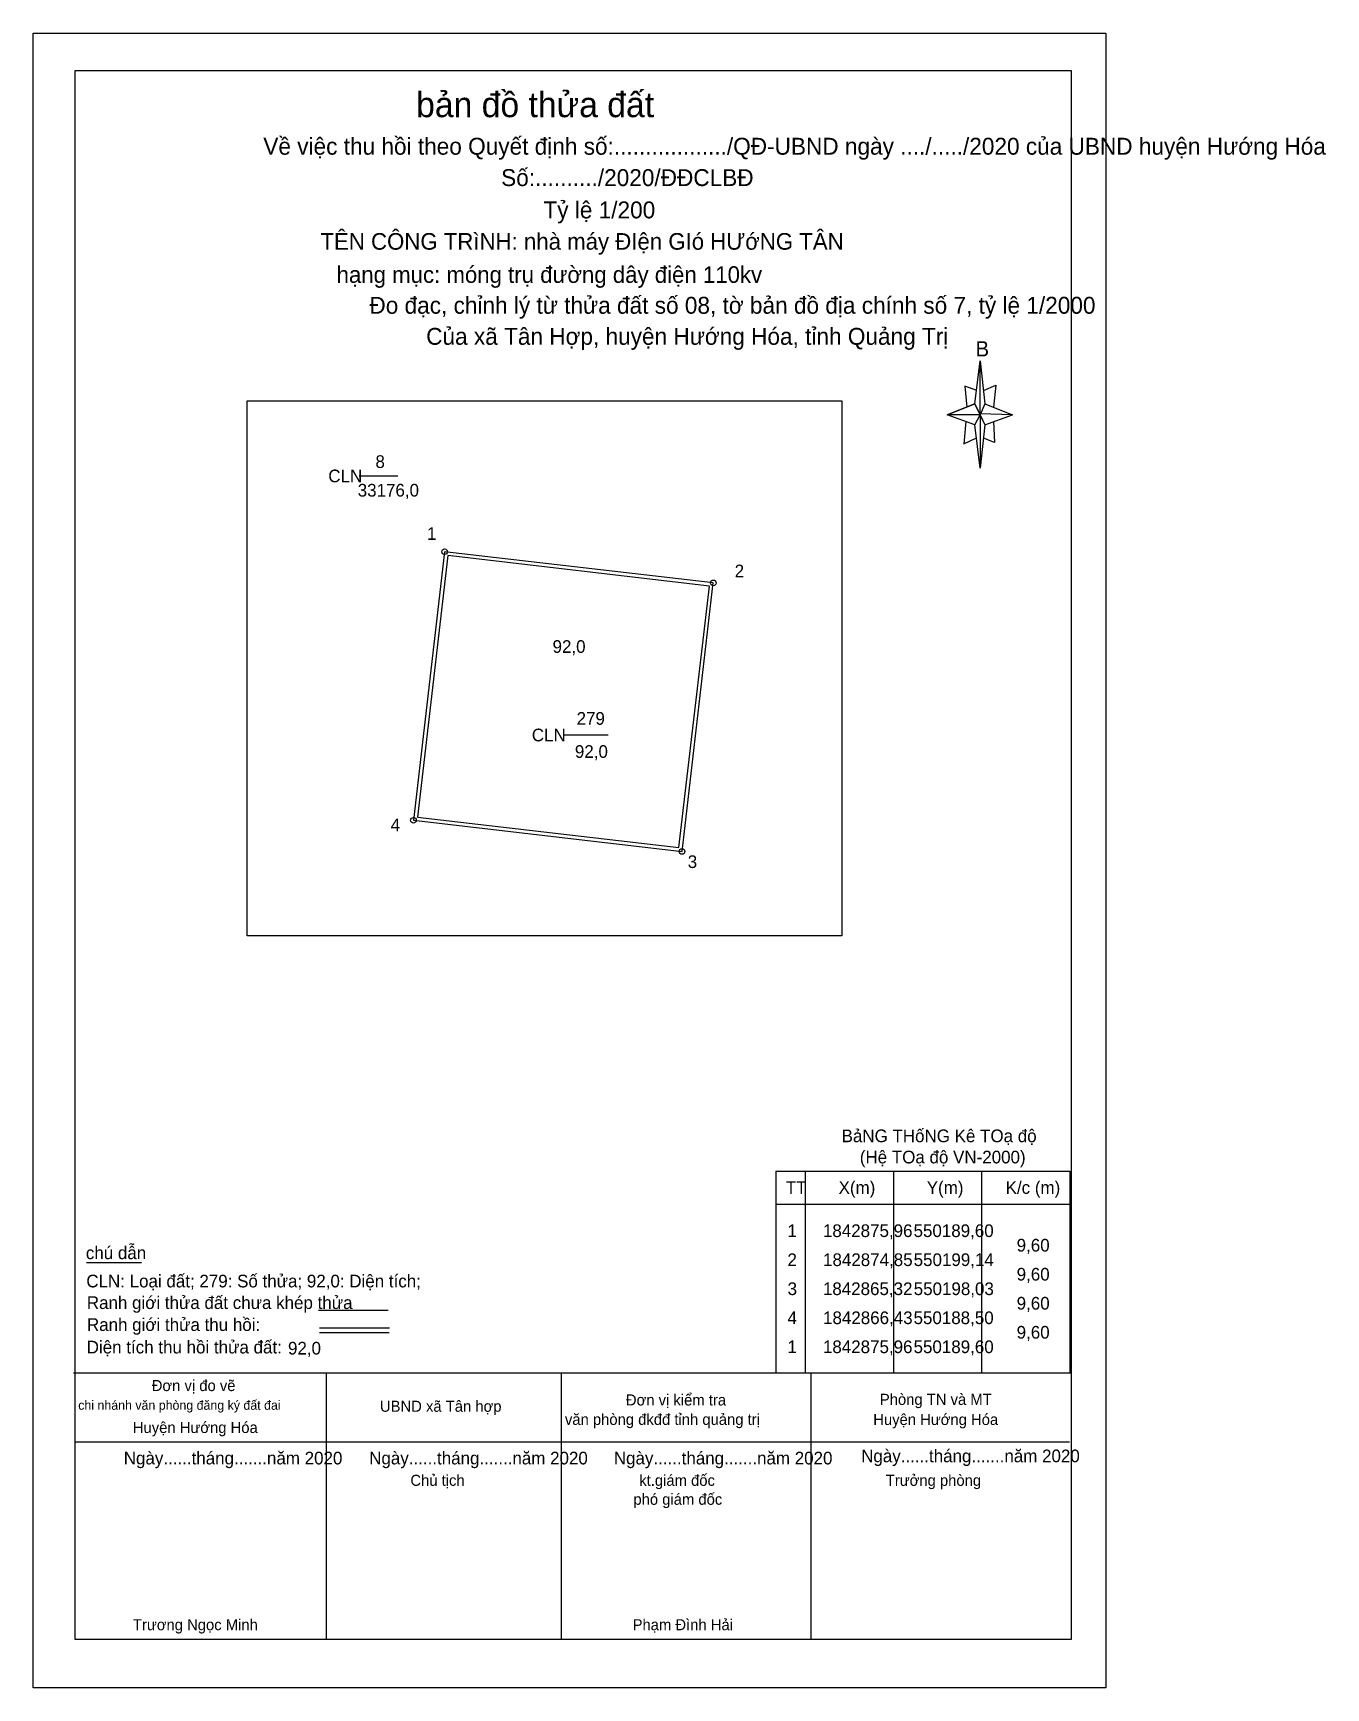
# Model space of a CAD drawing. Extents: x 550175 to 550220.9, y 1842835.6 to 1842894.4.
import ezdxf

# ---------------------------------------------------------------- set-up
doc = ezdxf.new("R2010")
doc.units = 0
for name, color, linetype in [('Default', 7, 'Continuous'), ('Level 2', 7, 'Continuous'), ('Level 43', 7, 'Continuous'), ('Level 45', 7, 'Continuous'), ('Level 59', 7, 'Continuous')]:
    doc.layers.add(name, color=color, linetype=linetype)

msp = doc.modelspace()

# ---------------------------------------------------------------- linework, layer by layer
at = {"layer": 'Default'}
for p, q in [((550176.486, 1842837.336), (550176.486, 1842893.048)), ((550176.486, 1842893.048), (550211.846, 1842893.048)), ((550211.846, 1842893.048), (550211.846, 1842837.336)), ((550208.422, 1842881.209), (550208.618, 1842882.741)), ((550208.5, 1842881.68), (550208.068, 1842881.838)), ((550208.068, 1842881.838), (550208.147, 1842881.091)), ((550208.736, 1842881.68), (550209.168, 1842881.877)), ((550209.168, 1842881.877), (550209.09, 1842881.091)), ((550208.422, 1842881.209), (550207.439, 1842880.816)), ((550207.439, 1842880.816), (550208.422, 1842881.209)), ((550208.422, 1842880.462), (550207.439, 1842880.816)), ((550208.618, 1842880.816), (550207.439, 1842880.816)), ((550208.618, 1842880.816), (550208.422, 1842881.209)), ((550208.422, 1842881.209), (550208.775, 1842880.462)), ((550209.757, 1842880.816), (550208.618, 1842880.855)), ((550208.618, 1842880.855), (550208.618, 1842880.816)), ((550208.618, 1842880.816), (550208.775, 1842880.462)), ((550208.775, 1842881.209), (550209.757, 1842880.816)), ((550208.775, 1842880.462), (550209.757, 1842880.816)), ((550208.775, 1842880.462), (550209.757, 1842880.816)), ((550208.107, 1842880.58), (550208.029, 1842879.795)), ((550208.775, 1842880.462), (550208.618, 1842878.93)), ((550209.09, 1842880.58), (550209.129, 1842879.834)), ((550208.029, 1842879.795), (550208.461, 1842879.991)), ((550209.129, 1842879.834), (550208.736, 1842879.991)), ((550176.894, 1842850.722), (550178.846, 1842850.722)), ((550185.126, 1842849.03), (550187.595, 1842849.03)), ((550185.163, 1842848.405), (550187.648, 1842848.405)), ((550185.163, 1842848.238), (550187.633, 1842848.238)), ((550176.429, 1842846.813), (550185.405, 1842846.813)), ((550185.405, 1842846.813), (550211.846, 1842846.813)), ((550185.405, 1842837.336), (550185.405, 1842846.793)), ((550193.749, 1842837.336), (550193.749, 1842846.77)), ((550202.356, 1842846.813), (550206.993, 1842846.813)), ((550202.614, 1842837.336), (550202.614, 1842846.813)), ((550206.993, 1842846.813), (550211.792, 1842846.813)), ((550176.486, 1842844.353), (550185.405, 1842844.353)), ((550185.405, 1842844.353), (550193.749, 1842844.353)), ((550193.749, 1842844.353), (550202.614, 1842844.353)), ((550202.614, 1842844.353), (550211.789, 1842844.353)), ((550185.405, 1842837.336), (550176.486, 1842837.336)), ((550211.846, 1842837.336), (550202.614, 1842837.336))]:
    msp.add_line(p, q, dxfattribs=at)
for points in [[(550174.994, 1842894.375), (550213.073, 1842894.375), (550213.073, 1842835.621), (550174.994, 1842835.621)], [(550208.618, 1842882.741), (550208.775, 1842881.209), (550208.618, 1842880.816)], [(550208.618, 1842880.816), (550208.618, 1842878.93), (550208.422, 1842880.462)]]:
    msp.add_lwpolyline(points, close=True, dxfattribs=at)
for points in [[(550193.749, 1842837.336), (550185.405, 1842837.336)], [(550202.614, 1842837.336), (550193.749, 1842837.336)]]:
    msp.add_lwpolyline(points, dxfattribs=at)
at = {"layer": 'Level 2'}
for points in [[(550188.496, 1842866.425), (550198.032, 1842865.318), (550199.14, 1842874.854), (550189.604, 1842875.961)], [(550197.922, 1842865.456), (550199.001, 1842874.744), (550189.714, 1842875.823), (550188.635, 1842866.535)]]:
    msp.add_lwpolyline(points, close=True, dxfattribs=at)
at = {"layer": 'Level 43'}
msp.add_lwpolyline([(550182.596, 1842881.317), (550203.703, 1842881.317), (550203.703, 1842862.325), (550182.596, 1842862.325)], close=True, dxfattribs=at)
for centre in [(550189.604, 1842875.961), (550199.14, 1842874.854), (550188.496, 1842866.425), (550198.032, 1842865.318)]:
    msp.add_circle(centre, 0.1, dxfattribs=at)
at = {"layer": 'Level 45'}
for p, q in [((550186.564, 1842878.652), (550187.939, 1842878.652)), ((550193.82, 1842869.454), (550195.412, 1842869.454))]:
    msp.add_line(p, q, dxfattribs=at)
at = {"layer": 'Level 59'}
for p, q in [((550201.357, 1842853.973), (550211.796, 1842853.973)), ((550201.357, 1842853.973), (550201.357, 1842846.813)), ((550202.401, 1842853.973), (550202.401, 1842846.813)), ((550205.533, 1842853.973), (550205.533, 1842846.813)), ((550208.664, 1842853.973), (550208.664, 1842846.813)), ((550211.796, 1842853.973), (550211.796, 1842846.813)), ((550201.357, 1842852.799), (550211.796, 1842852.799)), ((550201.357, 1842846.813), (550211.796, 1842846.813))]:
    msp.add_line(p, q, dxfattribs=at)

# ---------------------------------------------------------------- texts
at = {"layer": 'Default'}
for s, height, p in [('bản đồ thửa đất', 0.89425, (550188.592, 1842891.39)), ('Về việc thu hồi theo Quyết định số:................../QĐ-UBND ngày ..../...../2020 của UBND huyện Hướng Hóa ', 0.6, (550183.167, 1842890.058)), ('Số:........../2020/ĐĐCLBĐ', 0.6, (550191.609, 1842888.944)), ('Tỷ lệ 1/200', 0.6, (550193.111, 1842887.797)), ('TÊN CÔNG TRìNH: nhà máy ĐIện GIó HƯớNG TÂN ', 0.58933, (550185.195, 1842886.685)), ('hạng mục: móng trụ đường dây điện 110kv', 0.58933, (550185.768, 1842885.507)), ('Đo đạc, chỉnh lý từ thửa đất số 08, tờ bản đồ địa chính số 7, tỷ lệ 1/2000', 0.6, (550186.933, 1842884.411)), ('Của xã Tân Hợp, huyện Hướng Hóa, tỉnh Quảng Trị', 0.6, (550188.948, 1842883.308)), ('B', 0.541, (550208.449, 1842882.894)), ('BảNG THốNG Kê TOạ độ ', 0.45, (550203.696, 1842854.996)), ('(Hệ TOạ độ VN-2000)', 0.45, (550204.342, 1842854.244)), ('chú dẫn', 0.45, (550176.867, 1842850.844)), ('CLN: Loại đất; 279: Số thửa; 92,0: Diện tích;', 0.45, (550176.884, 1842849.841)), ('Ranh giới thửa đất chưa khép thửa', 0.45, (550176.902, 1842849.074)), ('Ranh giới thửa thu hồi:', 0.45, (550176.906, 1842848.295)), ('Diện tích thu hồi thửa đất:', 0.45, (550176.898, 1842847.496)), ('Đơn vị đo vẽ', 0.39289, (550179.206, 1842846.16)), ('chi nhánh văn phòng đăng ký đất đai', 0.3287, (550176.596, 1842845.496)), ('UBND xã Tân hợp', 0.39289, (550187.307, 1842845.425)), ('Đơn vị kiểm tra', 0.39289, (550196.038, 1842845.649)), ('Phòng TN và MT', 0.39289, (550205.054, 1842845.669)), ('Huyện Hướng Hóa', 0.39289, (550178.535, 1842844.671)), ('văn phòng đkđđ tỉnh quảng trị', 0.39289, (550193.874, 1842844.959)), ('Huyện Hướng Hóa', 0.39289, (550204.819, 1842844.955)), ('Ngày......tháng.......năm 2020', 0.45, (550178.213, 1842843.556)), ('Ngày......tháng.......năm 2020', 0.45, (550186.926, 1842843.556)), ('Ngày......tháng.......năm 2020', 0.45, (550195.61, 1842843.556)), ('Ngày......tháng.......năm 2020', 0.45, (550204.39, 1842843.633)), ('Chủ tịch', 0.3929, (550188.388, 1842842.795)), ('kt.giám đốc', 0.39289, (550196.512, 1842842.795)), ('Trưởng phòng', 0.39289, (550205.264, 1842842.795)), ('phó giám đốc', 0.39289, (550196.305, 1842842.123)), ('Trương Ngọc Minh', 0.39289, (550178.538, 1842837.668)), ('Phạm Đình Hải', 0.39289, (550196.277, 1842837.668))]:
    msp.add_text(s, height=height, dxfattribs=at).set_placement(p)
at = {"layer": 'Level 43'}
for s, p in [('1', (550188.978, 1842876.383)), ('2', (550199.9, 1842875.053)), ('92,0', (550193.435, 1842872.37)), ('4', (550187.686, 1842866.036)), ('3', (550198.234, 1842864.731)), ('92,0', (550184.043, 1842847.457))]:
    msp.add_text(s, height=0.45, dxfattribs=at).set_placement(p)
at = {"layer": 'Level 45'}
for s, p in [('8', (550187.148, 1842878.935)), ('CLN', (550185.474, 1842878.427)), ('33176,0', (550186.518, 1842877.92)), ('279', (550194.288, 1842869.817)), ('CLN', (550192.699, 1842869.229)), ('92,0', (550194.228, 1842868.642))]:
    msp.add_text(s, height=0.45, dxfattribs=at).set_placement(p)
at = {"layer": 'Level 59'}
for s, p in [(' TT', (550201.548, 1842853.161)), (' X(m)', (550203.422, 1842853.161)), (' Y(m)', (550206.551, 1842853.161)), ('K/c (m)', (550209.519, 1842853.161)), (' 1', (550201.607, 1842851.629)), (' 1842875,96', (550202.866, 1842851.629)), (' 550189,60', (550206.083, 1842851.629)), (' 9,60', (550209.743, 1842851.114)), (' 2', (550201.607, 1842850.599)), (' 1842874,85', (550202.87, 1842850.599)), (' 550199,14', (550206.087, 1842850.599)), (' 9,60', (550209.743, 1842850.083)), (' 3', (550201.612, 1842849.568)), (' 1842865,32', (550202.865, 1842849.568)), (' 550198,03', (550206.089, 1842849.568)), (' 9,60', (550209.743, 1842849.053)), (' 4', (550201.61, 1842848.538)), (' 1842866,43', (550202.87, 1842848.538)), (' 550188,50', (550206.083, 1842848.538)), (' 9,60', (550209.743, 1842848.022)), (' 1', (550201.607, 1842847.507)), (' 1842875,96', (550202.866, 1842847.507)), (' 550189,60', (550206.083, 1842847.507))]:
    msp.add_text(s, height=0.45, dxfattribs=at).set_placement(p)

doc.saveas('drawing.dxf')
